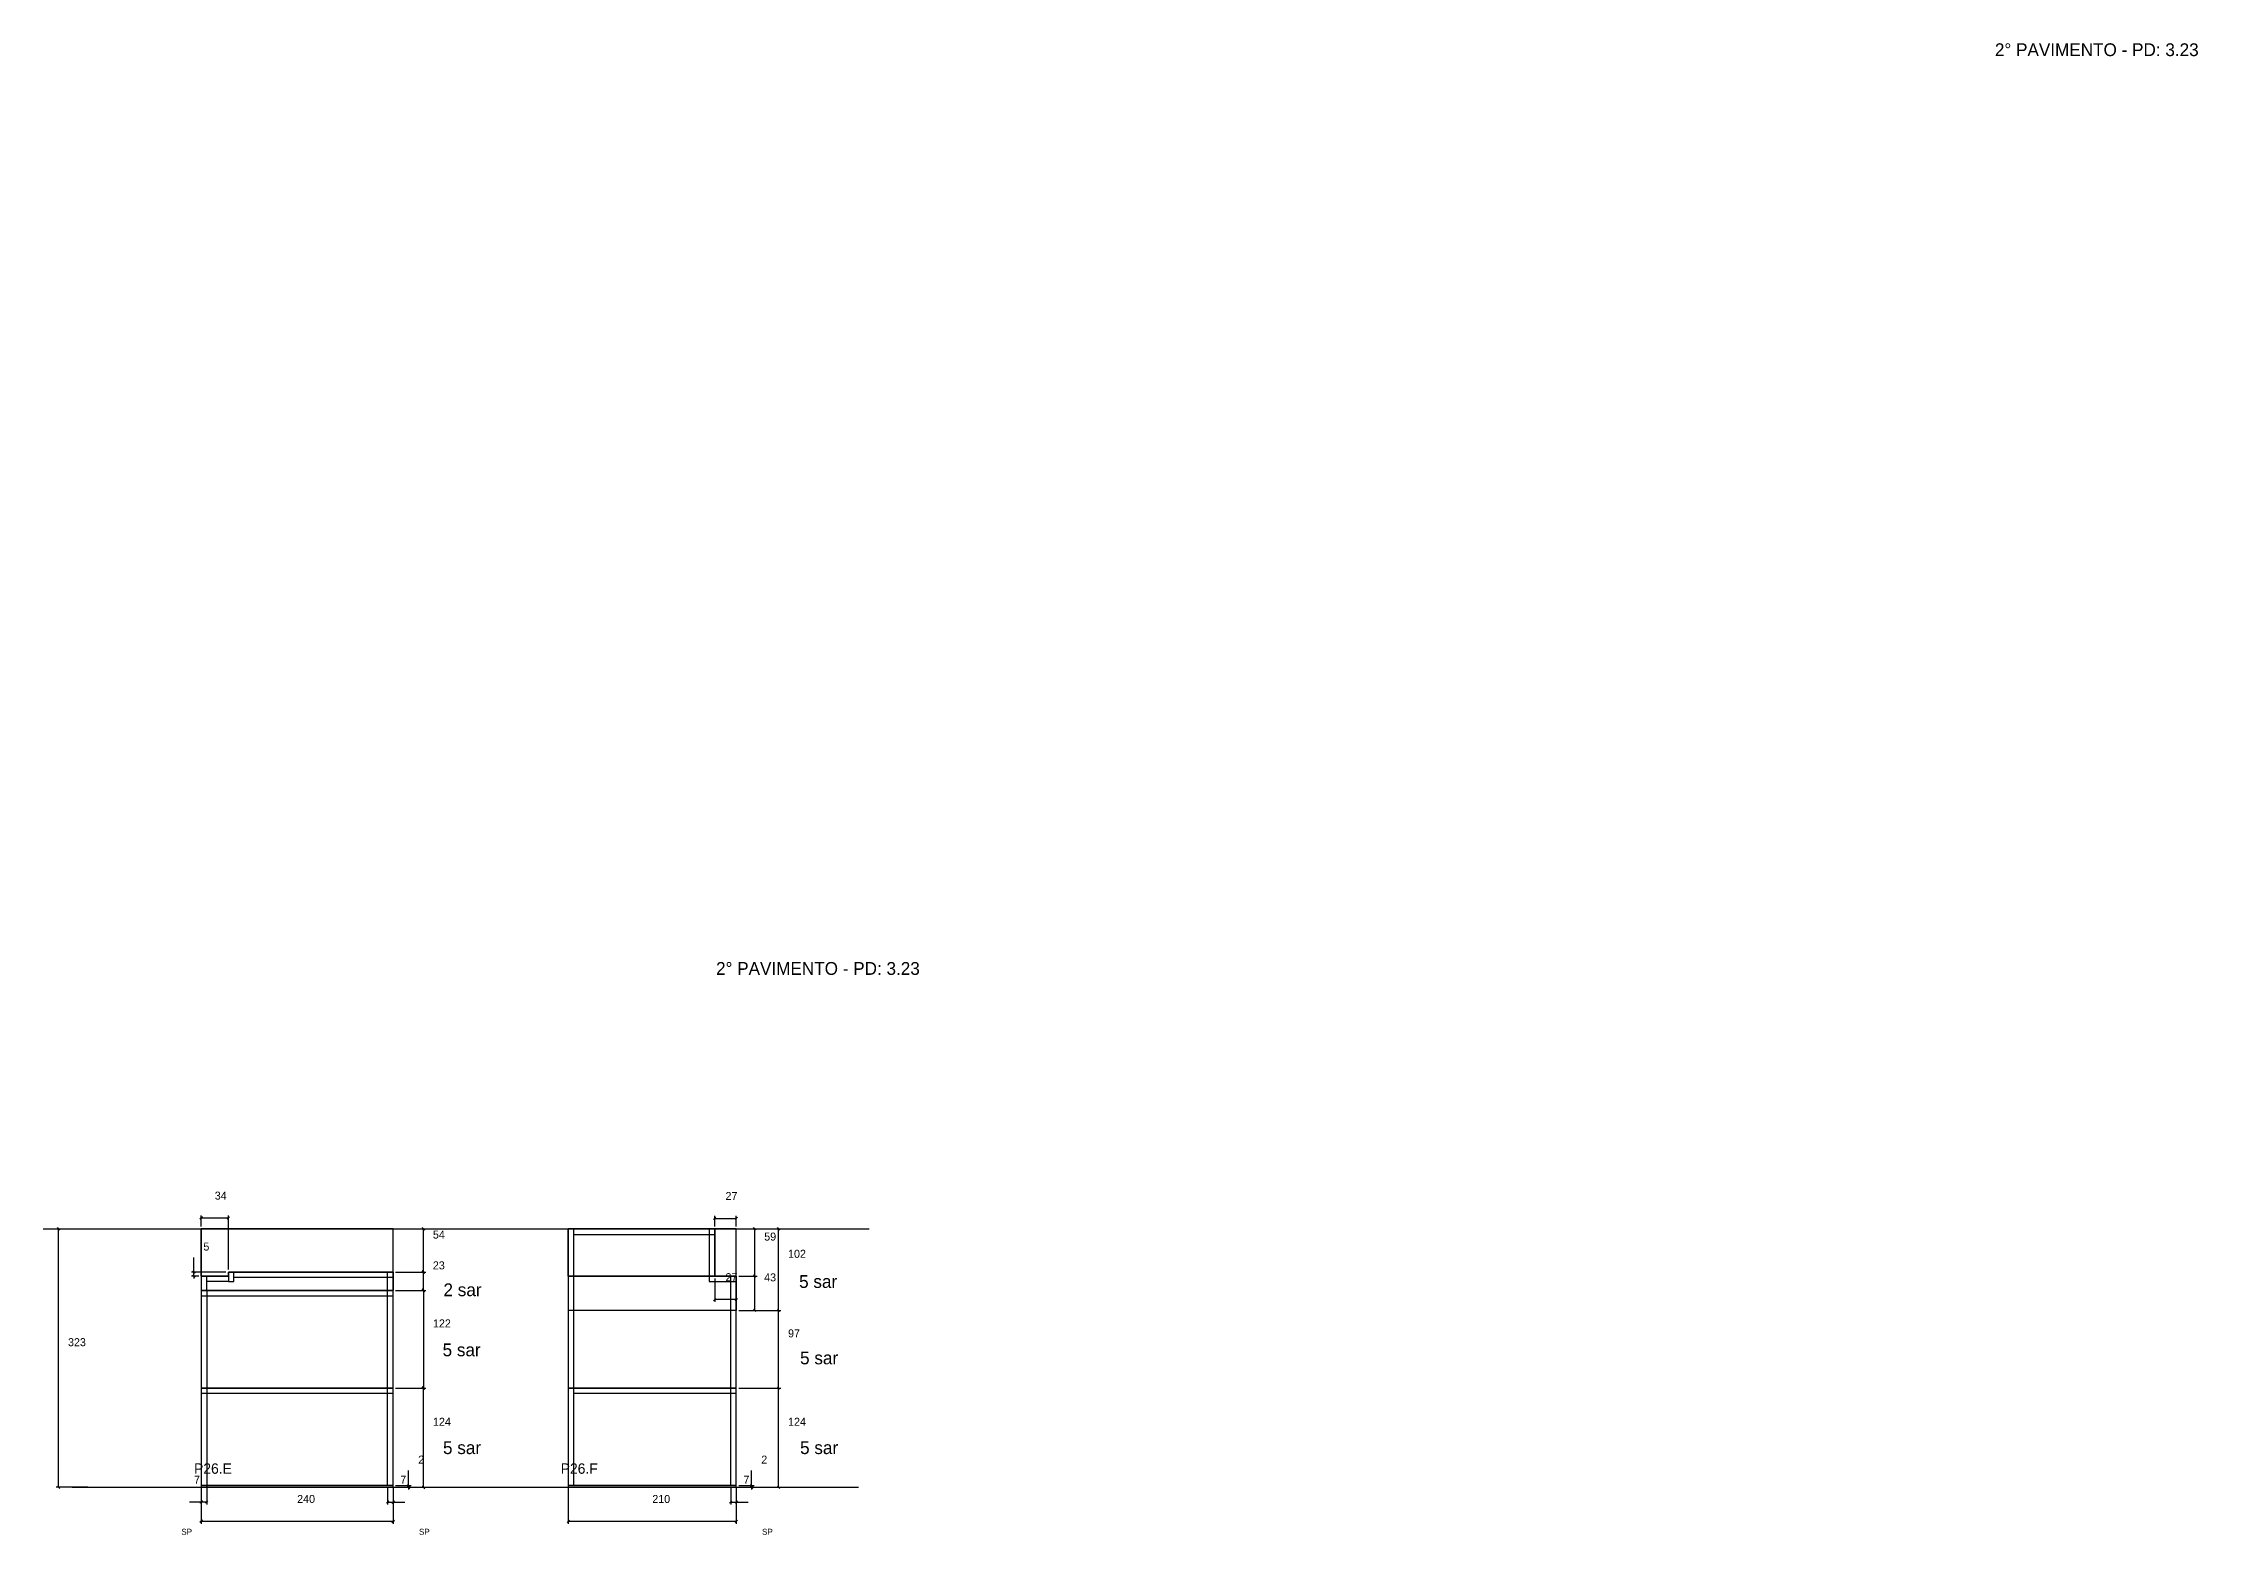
# Model space of a CAD drawing. Header units: metres. Extents: x 2184 to 8074, y 3881 to 5760.
# Drawn here: x 2184 to 4877, y 3881 to 5746 of the extents above; entities that cross this region are included whole.
import ezdxf

# ---------------------------------------------------------------- set-up
doc = ezdxf.new("R2010")
doc.units = ezdxf.units.M

msp = doc.modelspace()

# ---------------------------------------------------------------- linework, layer by layer
at = {"layer": 'COTA'}
for p, q in [((2383.1, 4278.9), (2380.1, 4275.9)), ((2414.1, 4275.9), (2417.1, 4278.9)), ((2661, 4262.4), (2658, 4265.4)), ((3025, 4278.5), (3022, 4275.5)), ((3049, 4275.5), (3052, 4278.5)), ((3075, 4262.4), (3072, 4265.4)), ((3104.8, 4262.4), (3101.8, 4265.4)), ((2371, 4211.4), (2374, 4208.4)), ((2374, 4203.4), (2371, 4206.4)), ((2661, 4208.4), (2658, 4211.4)), ((2658, 4211.4), (2661, 4208.4)), ((3075, 4203.4), (3072, 4206.4)), ((3072, 4206.4), (3075, 4203.4)), ((2661, 4185.4), (2658, 4188.4)), ((2658, 4188.4), (2661, 4185.4)), ((3025, 4177), (3022, 4174)), ((3049, 4174), (3052, 4177)), ((3072, 4163.4), (3075, 4160.4)), ((3101.8, 4163.4), (3104.8, 4160.4)), ((3104.8, 4160.4), (3101.8, 4163.4)), ((2661, 4063.4), (2658, 4066.4)), ((2658, 4066.4), (2661, 4063.4)), ((3101.8, 4066.4), (3104.8, 4063.4)), ((3104.8, 4063.4), (3101.8, 4066.4)), ((2639.4, 3944.4), (2642.4, 3941.4)), ((2642.4, 3939.4), (2639.4, 3942.4)), ((2658, 3942.4), (2661, 3939.4)), ((3068.2, 3944.4), (3071.2, 3941.4)), ((3071.2, 3939.4), (3068.2, 3942.4)), ((3101.8, 3942.4), (3104.8, 3939.4)), ((2383.1, 3923.9), (2380.1, 3920.9)), ((2387.1, 3920.9), (2390.1, 3923.9)), ((2616.1, 3923.9), (2613.1, 3920.9)), ((2620.1, 3920.9), (2623.1, 3923.9)), ((3045, 3923.9), (3042, 3920.9)), ((3049, 3920.9), (3052, 3923.9)), ((2383.1, 3899.7), (2380.1, 3896.7)), ((2620.1, 3896.7), (2623.1, 3899.7)), ((2842, 3899.7), (2839, 3896.7)), ((3049, 3896.7), (3052, 3899.7))]:
    msp.add_line(p, q, dxfattribs=at)
at = {"layer": 'COTA', "color": 4}
for p, q in [((2381.6, 4266.9), (2381.6, 4280.4)), ((2415.6, 4277.4), (2381.6, 4277.4)), ((2415.6, 4212.9), (2415.6, 4280.4)), ((2624.6, 4263.9), (2662.5, 4263.9)), ((2659.5, 4209.9), (2659.5, 4263.9)), ((3023.5, 4266.9), (3023.5, 4280)), ((3023.5, 4277), (3050.5, 4277)), ((3026.5, 4263.9), (3076.5, 4263.9)), ((3050.5, 4266.9), (3050.5, 4280)), ((3053.5, 4263.9), (3106.3, 4263.9)), ((3073.5, 4204.9), (3073.5, 4263.9)), ((3103.3, 4161.9), (3103.3, 4263.9)), ((2412.6, 4209.9), (2369.5, 4209.9)), ((2378.6, 4204.9), (2369.5, 4204.9)), ((2372.5, 4209.9), (2372.5, 4228)), ((2372.5, 4204.9), (2372.5, 4209.9)), ((2372.5, 4204.9), (2372.5, 4201.9)), ((2624.6, 4209.9), (2662.5, 4209.9)), ((2624.6, 4209.9), (2662.5, 4209.9)), ((2659.5, 4186.9), (2659.5, 4209.9)), ((3023.5, 4201.9), (3023.5, 4172.5)), ((3050.5, 4201.9), (3050.5, 4172.5)), ((3053.5, 4204.9), (3076.5, 4204.9)), ((3053.5, 4204.9), (3076.5, 4204.9)), ((3073.5, 4161.9), (3073.5, 4204.9)), ((2624.6, 4186.9), (2662.5, 4186.9)), ((2624.6, 4186.9), (2662.5, 4186.9)), ((2659.5, 4186.9), (2659.5, 4064.9)), ((3050.5, 4175.5), (3023.5, 4175.5)), ((3053.5, 4161.9), (3076.5, 4161.9)), ((3053.5, 4161.9), (3106.3, 4161.9)), ((3053.5, 4161.9), (3106.3, 4161.9)), ((3103.3, 4064.9), (3103.3, 4161.9)), ((2624.6, 4064.9), (2662.5, 4064.9)), ((2624.6, 4064.9), (2662.5, 4064.9)), ((2659.5, 3940.9), (2659.5, 4064.9)), ((3053.5, 4064.9), (3106.3, 4064.9)), ((3053.5, 4064.9), (3106.3, 4064.9)), ((3103.3, 3940.9), (3103.3, 4064.9)), ((2640.9, 3942.9), (2640.9, 3961.7)), ((3069.7, 3942.9), (3069.7, 3961.7)), ((2381.6, 3939.9), (2381.6, 3895.2)), ((2381.6, 3937.9), (2381.6, 3919.4)), ((2388.6, 3939.9), (2388.6, 3919.4)), ((2614.6, 3939.9), (2614.6, 3919.4)), ((2621.6, 3939.9), (2621.6, 3895.2)), ((2621.6, 3937.9), (2621.6, 3919.4)), ((2624.6, 3942.9), (2643.9, 3942.9)), ((2624.6, 3940.9), (2643.9, 3940.9)), ((2624.6, 3940.9), (2662.5, 3940.9)), ((2640.9, 3940.9), (2640.9, 3942.9)), ((2640.9, 3940.9), (2640.9, 3937.9)), ((2840.5, 3939.9), (2840.5, 3895.2)), ((3043.5, 3939.9), (3043.5, 3919.4)), ((3050.5, 3939.9), (3050.5, 3895.2)), ((3050.5, 3937.9), (3050.5, 3919.4)), ((3053.5, 3942.9), (3072.7, 3942.9)), ((3053.5, 3940.9), (3072.7, 3940.9)), ((3053.5, 3940.9), (3106.3, 3940.9)), ((3069.7, 3940.9), (3069.7, 3942.9)), ((3069.7, 3940.9), (3069.7, 3937.9)), ((2381.6, 3922.4), (2366.9, 3922.4)), ((2388.6, 3922.4), (2381.6, 3922.4)), ((2614.6, 3922.4), (2621.6, 3922.4)), ((2621.6, 3922.4), (2636.3, 3922.4)), ((3043.5, 3922.4), (3050.5, 3922.4)), ((3050.5, 3922.4), (3065.2, 3922.4)), ((2621.6, 3898.2), (2381.6, 3898.2)), ((3050.5, 3898.2), (2840.5, 3898.2))]:
    msp.add_line(p, q, dxfattribs=at)
at = {"layer": 'COTA', "color": 241}
for p, q in [((2381.6, 4204.9), (2381.6, 4263.9)), ((2621.6, 4263.9), (2381.6, 4263.9)), ((2621.6, 4209.9), (2621.6, 4263.9)), ((3023.5, 4263.9), (3050.5, 4263.9)), ((3050.5, 4204.9), (3050.5, 4263.9))]:
    msp.add_line(p, q, dxfattribs=at)
for points in [[(2415.6, 4209.9), (2621.6, 4209.9), (2621.6, 4263.9), (2381.6, 4263.9), (2381.6, 4204.9), (2415.6, 4204.9), (2415.6, 4209.9)], [(3023.5, 4204.9), (3050.5, 4204.9), (3050.5, 4263.9), (3023.5, 4263.9), (3023.5, 4204.9)]]:
    msp.add_lwpolyline(points, dxfattribs=at)
at = {"layer": 'Hachura', "color": 251}
for points in [[(3023.5, 4263.9), (2840.5, 4263.9), (2840.5, 4204.9), (3023.5, 4204.9), (3023.5, 4263.9)], [(2621.6, 4209.9), (2415.6, 4209.9), (2415.6, 4204.9), (2381.6, 4204.9), (2381.6, 4186.9), (2621.6, 4186.9), (2621.6, 4209.9)], [(3050.5, 3940.9), (3050.5, 4204.9), (2840.5, 4204.9), (2840.5, 3940.9), (3050.5, 3940.9)], [(2621.6, 3940.9), (2621.6, 4186.9), (2381.6, 4186.9), (2381.6, 3940.9), (2621.6, 3940.9)]]:
    msp.add_lwpolyline(points, dxfattribs=at)
at = {"layer": 'NIVEL 2° PAV.', "color": 4}
for p, q in [((2200.3, 4263.9), (2206.4, 4263.9)), ((2203.4, 3940.9), (2203.4, 4263.9)), ((2239.8, 3940.9), (2200.4, 3940.9))]:
    msp.add_line(p, q, dxfattribs=at)
at = {"layer": 'NIVEL 2° PAV.'}
for p, q in [((2204.9, 4262.4), (2201.9, 4265.4)), ((2201.9, 3942.4), (2204.9, 3939.4))]:
    msp.add_line(p, q, dxfattribs=at)
at = {"layer": 'Nível', "color": 4}
for p, q in [((2184, 4263.9), (3216.7, 4263.9)), ((2220.3, 3940.9), (3203.2, 3940.9))]:
    msp.add_line(p, q, dxfattribs=at)
at = {"layer": 'Painéis', "color": 200}
for p, q in [((3023.5, 4263.9), (2840.5, 4263.9)), ((2840.5, 4204.9), (2840.5, 4263.9)), ((2840.5, 4263.9), (3023.5, 4263.9)), ((3023.5, 4263.9), (3023.5, 4204.9)), ((2415.6, 4204.9), (2381.6, 4204.9)), ((2381.6, 4204.9), (2381.6, 4186.9)), ((2621.6, 4209.9), (2415.6, 4209.9)), ((2415.6, 4204.9), (2415.6, 4209.9)), ((2621.6, 4209.9), (2621.6, 4186.9)), ((2840.5, 4204.9), (3050.5, 4204.9)), ((2840.5, 4204.9), (2840.5, 4161.9)), ((3050.5, 4204.9), (3050.5, 4161.9)), ((2621.6, 4186.9), (2381.6, 4186.9)), ((2381.6, 4186.9), (2381.6, 4064.9)), ((2621.6, 4186.9), (2381.6, 4186.9)), ((2621.6, 4064.9), (2621.6, 4186.9)), ((2840.5, 4161.9), (2840.5, 4064.9)), ((3050.5, 4161.9), (2840.5, 4161.9)), ((3050.5, 4064.9), (3050.5, 4161.9)), ((2621.6, 4064.9), (2381.6, 4064.9)), ((2381.6, 4064.9), (2621.6, 4064.9)), ((2381.6, 4064.9), (2381.6, 3940.9)), ((2621.6, 3940.9), (2621.6, 4064.9)), ((2840.5, 4064.9), (2840.5, 3940.9)), ((2840.5, 4064.9), (3050.5, 4064.9)), ((3050.5, 4064.9), (2840.5, 4064.9)), ((3050.5, 3940.9), (3050.5, 4064.9)), ((2381.6, 3942.9), (2621.6, 3942.9)), ((2840.5, 3942.9), (3050.5, 3942.9))]:
    msp.add_line(p, q, dxfattribs=at)
for points in [[(2621.6, 3942.9), (2381.6, 3942.9), (2381.6, 3940.9), (2621.6, 3940.9), (2621.6, 3942.9)], [(3050.5, 3942.9), (2840.5, 3942.9), (2840.5, 3940.9), (3050.5, 3940.9), (3050.5, 3942.9)]]:
    msp.add_lwpolyline(points, dxfattribs=at)
at = {"layer": 'SARR_2.2x7', "color": 40}
for p, q in [((2847.5, 4161.9), (2847.5, 4263.9)), ((2847.5, 4256.9), (3023.5, 4256.9)), ((3016.5, 4263.9), (3016.5, 4204.9)), ((2388.6, 4186.9), (2388.6, 4204.9)), ((2415.6, 4204.9), (2415.6, 4197.9)), ((2422.6, 4197.9), (2422.6, 4209.9)), ((2621.6, 4202.9), (2422.6, 4202.9)), ((2614.6, 4186.9), (2614.6, 4209.9)), ((3016.5, 4204.9), (3023.5, 4204.9)), ((3016.5, 4204.9), (3016.5, 4197.9)), ((3043.5, 4161.9), (3043.5, 4204.9)), ((2621.6, 4179.9), (2381.6, 4179.9)), ((2415.6, 4197.9), (2388.6, 4197.9)), ((2388.6, 4186.9), (2388.6, 4064.9)), ((2415.6, 4197.9), (2422.6, 4197.9)), ((2614.6, 4064.9), (2614.6, 4186.9)), ((3016.5, 4197.9), (3050.5, 4197.9)), ((2847.5, 4064.9), (2847.5, 4161.9)), ((3043.5, 4064.9), (3043.5, 4161.9)), ((2621.6, 4057.9), (2381.6, 4057.9)), ((2388.6, 4064.9), (2388.6, 3940.9)), ((2614.6, 3942.9), (2614.6, 4064.9)), ((2847.5, 3942.9), (2847.5, 4064.9)), ((3050.5, 4057.9), (2847.5, 4057.9)), ((3043.5, 3942.9), (3043.5, 4064.9))]:
    msp.add_line(p, q, dxfattribs=at)

# ---------------------------------------------------------------- texts
at = {"layer": 'COTA', "color": 240}
for s, p in [('34', (2398.6, 4300.4)), ('27', (3037, 4299.9)), ('54', (2671.3, 4251.7)), ('59', (3085.4, 4249.2)), ('5', (2384.4, 4236.7)), ('102', (3115.2, 4227.7)), ('23', (2671.2, 4213.2)), ('27', (3037, 4198.4)), ('43', (3085.3, 4198.2)), ('122', (2671.4, 4140.7)), ('97', (3115.2, 4128.2)), ('124', (2671.4, 4017.7)), ('124', (3115.2, 4017.7)), ('2', (2652.9, 3970.4)), ('2', (3081.7, 3970.4)), ('7', (2372.7, 3945.2)), ('7', (2630.5, 3945.2)), ('7', (3059.4, 3945.2)), ('240', (2501.6, 3921.2)), ('210', (2945.5, 3921.2))]:
    msp.add_text(s, height=10, dxfattribs=at).set_placement(p)
at = {"layer": 'NIVEL 2° PAV.', "color": 240}
msp.add_text('323', height=10, dxfattribs=at).set_placement((2215.2, 4117.2))
at = {"layer": 'NOMENCLATURA', "color": 2}
for p in [(4623.7, 5729.9), (3025.2, 4581.4)]:
    msp.add_text('2° PAVIMENTO - PD: 3.23', height=16, dxfattribs=at).set_placement(p)
at = {"layer": 'NOMENCLATURA', "color": 7}
for s, p in [('5 sar', (3129, 4190)), ('2 sar', (2684.5, 4179.7)), ('5 sar', (2683.4, 4104.6)), ('5 sar', (3130.2, 4094.5)), ('5 sar', (2683.9, 3982.3)), ('5 sar', (3130.2, 3982.3))]:
    msp.add_text(s, height=16, dxfattribs=at).set_placement(p)
at = {"layer": 'texto', "color": 4}
for p in [(2356.8, 3881.4), (2653.9, 3881.4), (3082.7, 3881.4)]:
    msp.add_text('SP', height=7.5, dxfattribs=at).set_placement(p)
at = {"layer": 'Texto Seção', "color": 7}
for s, p in [('P26.E', (2372.7, 3957.7)), ('P26.F', (2831, 3957.7))]:
    msp.add_text(s, height=13, dxfattribs=at).set_placement(p)

doc.saveas('drawing.dxf')
